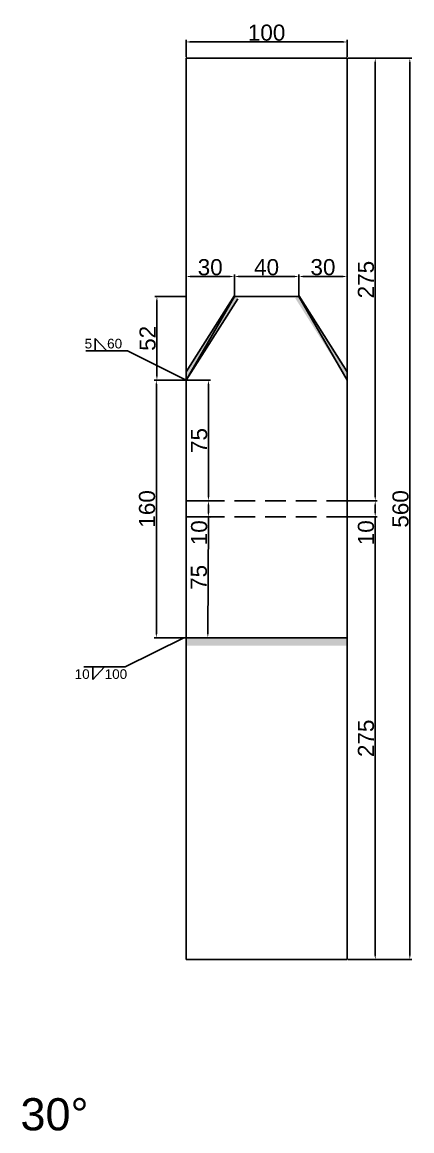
# Model space of a CAD drawing. Header units: millimetres. Extents: x 277 to 35015, y -7843 to 25622.
# Drawn here: x 5413 to 5655, y -7032 to -6344 of the extents above; entities that cross this region are included whole.
import ezdxf

# ---------------------------------------------------------------- set-up
doc = ezdxf.new("R2010")
doc.units = ezdxf.units.MM
doc.linetypes.add('DASHED', pattern=[19.05, 12.7, -6.35])
doc.layers.add('尺寸标注', color=6, linetype='Continuous')
doc.layers.add('焊缝', color=250, linetype='Continuous')
doc.styles.get("Standard").update_dxf_attribs({"font": 'arial.ttf'})
doc.dimstyles.new('ISO-25-JHF', dxfattribs={"dimtxt": 10, "dimasz": 2.5, "dimexe": 1.25, "dimexo": 0.625, "dimtad": 1, "dimtxsty": 'Standard', "dimcen": 2.5, "dimadec": 0, "dimazin": 0, "dimtfac": 1, "dimtmove": 0, "dimatfit": 3, "dimfxl": 1, "dimarcsym": 0})

# ---------------------------------------------------------------- blocks, each defined once
blk = doc.blocks.new('*D1099')
at = {"layer": 'Defpoints', "color": 0, "transparency": 16777216}
for p in [(5614.33, -6355.84), (5514.33, -6365.98), (5614.33, -6365.98)]:
    blk.add_point(p, dxfattribs=at)
at = {"layer": '尺寸标注', "color": 0, "lineweight": -2, "transparency": 16777216}
for p, q in [((5514.33, -6365.35), (5514.33, -6354.59)), ((5516.83, -6355.84), (5611.83, -6355.84)), ((5614.33, -6365.35), (5614.33, -6354.59))]:
    blk.add_line(p, q, dxfattribs=at)
at = {"layer": '尺寸标注', "color": 0, "transparency": 16777216}
for points in [[(5516.83, -6355.42), (5516.83, -6356.26), (5514.33, -6355.84)], [(5611.83, -6355.42), (5611.83, -6356.26), (5614.33, -6355.84)]]:
    blk.add_solid(points, dxfattribs=at)
at = {"layer": '尺寸标注', "color": 0, "transparency": 16777216, "insert": (5564.33, -6350.11), "char_height": 10, "attachment_point": 5}
blk.add_mtext('100', dxfattribs=at)
blk = doc.blocks.new('*D1100')
at = {"layer": 'Defpoints', "color": 0, "transparency": 16777216}
for p in [(5614.33, -6365.98), (5614.33, -6640.98), (5631.8, -6640.98)]:
    blk.add_point(p, dxfattribs=at)
at = {"layer": '尺寸标注', "color": 0, "lineweight": -2, "transparency": 16777216}
for p, q in [((5614.95, -6365.98), (5633.05, -6365.98)), ((5631.8, -6368.48), (5631.8, -6638.48)), ((5614.95, -6640.98), (5633.05, -6640.98))]:
    blk.add_line(p, q, dxfattribs=at)
at = {"layer": '尺寸标注', "color": 0, "transparency": 16777216}
for points in [[(5631.39, -6368.48), (5632.22, -6368.48), (5631.8, -6365.98)], [(5631.39, -6638.48), (5632.22, -6638.48), (5631.8, -6640.98)]]:
    blk.add_solid(points, dxfattribs=at)
at = {"layer": '尺寸标注', "color": 0, "transparency": 16777216, "insert": (5626.07, -6503.48), "char_height": 10, "attachment_point": 5, "rotation": 90}
blk.add_mtext('275', dxfattribs=at)
blk = doc.blocks.new('*D1101')
at = {"layer": 'Defpoints', "color": 0, "transparency": 16777216}
for p in [(5495.89, -6565.98), (5514.33, -6565.98), (5514.33, -6725.98)]:
    blk.add_point(p, dxfattribs=at)
at = {"layer": '尺寸标注', "color": 0, "lineweight": -2, "transparency": 16777216}
for p, q in [((5513.7, -6565.98), (5494.64, -6565.98)), ((5495.89, -6723.48), (5495.89, -6568.48)), ((5513.7, -6725.98), (5494.64, -6725.98))]:
    blk.add_line(p, q, dxfattribs=at)
at = {"layer": '尺寸标注', "color": 0, "transparency": 16777216}
for points in [[(5495.47, -6568.48), (5496.3, -6568.48), (5495.89, -6565.98)], [(5495.47, -6723.48), (5496.3, -6723.48), (5495.89, -6725.98)]]:
    blk.add_solid(points, dxfattribs=at)
at = {"layer": '尺寸标注', "color": 0, "transparency": 16777216, "insert": (5490.15, -6645.98), "char_height": 10, "attachment_point": 5, "rotation": 90}
blk.add_mtext('160', dxfattribs=at)
blk = doc.blocks.new('*D1104')
at = {"layer": 'Defpoints', "color": 0, "transparency": 16777216}
for p in [(5614.33, -6640.98), (5614.33, -6650.98), (5631.8, -6650.98)]:
    blk.add_point(p, dxfattribs=at)
at = {"layer": '尺寸标注', "color": 0, "lineweight": -2, "transparency": 16777216}
for p, q in [((5614.95, -6640.98), (5633.05, -6640.98)), ((5631.8, -6643.48), (5631.8, -6648.48)), ((5614.95, -6650.98), (5633.05, -6650.98)), ((5631.8, -6650.98), (5631.8, -6668.08))]:
    blk.add_line(p, q, dxfattribs=at)
at = {"layer": '尺寸标注', "color": 0, "transparency": 16777216}
for points in [[(5631.39, -6643.48), (5632.22, -6643.48), (5631.8, -6640.98)], [(5631.39, -6648.48), (5632.22, -6648.48), (5631.8, -6650.98)]]:
    blk.add_solid(points, dxfattribs=at)
at = {"layer": '尺寸标注', "color": 0, "transparency": 16777216, "insert": (5626.07, -6660.78), "char_height": 10, "attachment_point": 5, "rotation": 90}
blk.add_mtext('10', dxfattribs=at)
blk = doc.blocks.new('*D1105')
at = {"layer": 'Defpoints', "color": 0, "transparency": 16777216}
for p in [(5614.33, -6650.98), (5614.33, -6925.98), (5631.8, -6925.98)]:
    blk.add_point(p, dxfattribs=at)
at = {"layer": '尺寸标注', "color": 0, "lineweight": -2, "transparency": 16777216}
for p, q in [((5614.95, -6650.98), (5633.05, -6650.98)), ((5631.8, -6653.48), (5631.8, -6923.48)), ((5614.95, -6925.98), (5633.05, -6925.98))]:
    blk.add_line(p, q, dxfattribs=at)
at = {"layer": '尺寸标注', "color": 0, "transparency": 16777216}
for points in [[(5631.39, -6653.48), (5632.22, -6653.48), (5631.8, -6650.98)], [(5631.39, -6923.48), (5632.22, -6923.48), (5631.8, -6925.98)]]:
    blk.add_solid(points, dxfattribs=at)
at = {"layer": '尺寸标注', "color": 0, "transparency": 16777216, "insert": (5626.07, -6788.48), "char_height": 10, "attachment_point": 5, "rotation": 90}
blk.add_mtext('275', dxfattribs=at)
blk = doc.blocks.new('*D1094')
at = {"layer": 'Defpoints', "color": 0, "transparency": 16777216}
for p in [(5614.33, -6365.98), (5614.33, -6925.98), (5653.26, -6925.98)]:
    blk.add_point(p, dxfattribs=at)
at = {"layer": '尺寸标注', "color": 0, "lineweight": -2, "transparency": 16777216}
for p, q in [((5614.95, -6365.98), (5654.51, -6365.98)), ((5653.26, -6368.48), (5653.26, -6923.48)), ((5614.95, -6925.98), (5654.51, -6925.98))]:
    blk.add_line(p, q, dxfattribs=at)
at = {"layer": '尺寸标注', "color": 0, "transparency": 16777216}
for points in [[(5652.84, -6368.48), (5653.67, -6368.48), (5653.26, -6365.98)], [(5652.84, -6923.48), (5653.67, -6923.48), (5653.26, -6925.98)]]:
    blk.add_solid(points, dxfattribs=at)
at = {"layer": '尺寸标注', "color": 0, "transparency": 16777216, "insert": (5647.53, -6645.98), "char_height": 10, "attachment_point": 5, "rotation": 90}
blk.add_mtext('560', dxfattribs=at)
blk = doc.blocks.new('*D1113')
at = {"layer": 'Defpoints', "color": 0, "transparency": 16777216}
for p in [(5514.33, -6565.98), (5514.33, -6640.98), (5528.22, -6640.98)]:
    blk.add_point(p, dxfattribs=at)
at = {"layer": '尺寸标注', "color": 0, "lineweight": -2, "transparency": 16777216}
for p, q in [((5514.95, -6565.98), (5529.47, -6565.98)), ((5528.22, -6568.48), (5528.22, -6638.48)), ((5514.95, -6640.98), (5529.47, -6640.98))]:
    blk.add_line(p, q, dxfattribs=at)
at = {"layer": '尺寸标注', "color": 0, "transparency": 16777216}
for points in [[(5527.8, -6568.48), (5528.63, -6568.48), (5528.22, -6565.98)], [(5527.8, -6638.48), (5528.63, -6638.48), (5528.22, -6640.98)]]:
    blk.add_solid(points, dxfattribs=at)
at = {"layer": '尺寸标注', "color": 0, "transparency": 16777216, "insert": (5522.51, -6603.48), "char_height": 10, "attachment_point": 5, "rotation": 90}
blk.add_mtext('75', dxfattribs=at)
blk = doc.blocks.new('*D1114')
at = {"layer": 'Defpoints', "color": 0, "transparency": 16777216}
for p in [(5514.33, -6640.98), (5514.33, -6650.98), (5528.22, -6650.98)]:
    blk.add_point(p, dxfattribs=at)
at = {"layer": '尺寸标注', "color": 0, "lineweight": -2, "transparency": 16777216}
for p, q in [((5514.95, -6640.98), (5529.47, -6640.98)), ((5528.22, -6643.48), (5528.22, -6648.48)), ((5514.95, -6650.98), (5529.47, -6650.98)), ((5528.22, -6650.98), (5528.22, -6668.08))]:
    blk.add_line(p, q, dxfattribs=at)
at = {"layer": '尺寸标注', "color": 0, "transparency": 16777216}
for points in [[(5527.8, -6643.48), (5528.63, -6643.48), (5528.22, -6640.98)], [(5527.8, -6648.48), (5528.63, -6648.48), (5528.22, -6650.98)]]:
    blk.add_solid(points, dxfattribs=at)
at = {"layer": '尺寸标注', "color": 0, "transparency": 16777216, "insert": (5522.49, -6660.78), "char_height": 10, "attachment_point": 5, "rotation": 90}
blk.add_mtext('10', dxfattribs=at)
blk = doc.blocks.new('*D1098')
at = {"layer": 'Defpoints', "color": 0, "transparency": 16777216}
for p in [(5514.33, -6650.98), (5513.96, -6725.98), (5527.85, -6726.04)]:
    blk.add_point(p, dxfattribs=at)
at = {"layer": '尺寸标注', "color": 0, "lineweight": -2, "transparency": 16777216}
for p, q in [((5514.95, -6650.98), (5529.47, -6651.05)), ((5528.2, -6653.54), (5527.86, -6723.54)), ((5514.59, -6725.98), (5529.1, -6726.05))]:
    blk.add_line(p, q, dxfattribs=at)
at = {"layer": '尺寸标注', "color": 0, "transparency": 16777216}
for points in [[(5527.79, -6653.54), (5528.62, -6653.55), (5528.22, -6651.04)], [(5527.45, -6723.54), (5528.28, -6723.55), (5527.85, -6726.04)]]:
    blk.add_solid(points, dxfattribs=at)
at = {"layer": '尺寸标注', "color": 0, "transparency": 16777216, "insert": (5522.32, -6688.52), "char_height": 10, "attachment_point": 5, "rotation": 89.72111}
blk.add_mtext('75', dxfattribs=at)
blk = doc.blocks.new('*D1116')
at = {"layer": 'Defpoints', "color": 0, "transparency": 16777216}
for p in [(5496.24, -6513.98), (5514.33, -6513.98), (5514.33, -6565.98)]:
    blk.add_point(p, dxfattribs=at)
at = {"layer": '尺寸标注', "color": 0, "lineweight": -2, "transparency": 16777216}
for p, q in [((5513.7, -6513.98), (5494.99, -6513.98)), ((5496.24, -6563.48), (5496.24, -6516.48)), ((5513.7, -6565.98), (5494.99, -6565.98))]:
    blk.add_line(p, q, dxfattribs=at)
at = {"layer": '尺寸标注', "color": 0, "transparency": 16777216}
for points in [[(5495.82, -6516.48), (5496.65, -6516.48), (5496.24, -6513.98)], [(5495.82, -6563.48), (5496.65, -6563.48), (5496.24, -6565.98)]]:
    blk.add_solid(points, dxfattribs=at)
at = {"layer": '尺寸标注', "color": 0, "transparency": 16777216, "insert": (5490.51, -6539.98), "char_height": 10, "attachment_point": 5, "rotation": 90}
blk.add_mtext('52', dxfattribs=at)
blk = doc.blocks.new('*D1118')
at = {"layer": 'Defpoints', "color": 0, "transparency": 16777216}
for p in [(5544.33, -6501.57), (5514.33, -6513.98), (5544.33, -6513.98)]:
    blk.add_point(p, dxfattribs=at)
at = {"layer": '尺寸标注', "color": 0, "lineweight": -2, "transparency": 16777216}
for p, q in [((5514.33, -6513.35), (5514.33, -6500.32)), ((5516.83, -6501.57), (5541.83, -6501.57)), ((5544.33, -6513.35), (5544.33, -6500.32))]:
    blk.add_line(p, q, dxfattribs=at)
at = {"layer": '尺寸标注', "color": 0, "transparency": 16777216}
for points in [[(5516.83, -6501.15), (5516.83, -6501.99), (5514.33, -6501.57)], [(5541.83, -6501.15), (5541.83, -6501.99), (5544.33, -6501.57)]]:
    blk.add_solid(points, dxfattribs=at)
at = {"layer": '尺寸标注', "color": 0, "transparency": 16777216, "insert": (5529.33, -6495.84), "char_height": 10, "attachment_point": 5}
blk.add_mtext('30', dxfattribs=at)
blk = doc.blocks.new('*D1119')
at = {"layer": 'Defpoints', "color": 0, "transparency": 16777216}
for p in [(5584.33, -6501.54), (5544.33, -6513.98), (5584.33, -6513.98)]:
    blk.add_point(p, dxfattribs=at)
at = {"layer": '尺寸标注', "color": 0, "lineweight": -2, "transparency": 16777216}
for p, q in [((5544.33, -6513.35), (5544.33, -6500.29)), ((5546.83, -6501.54), (5581.83, -6501.54)), ((5584.33, -6513.35), (5584.33, -6500.29))]:
    blk.add_line(p, q, dxfattribs=at)
at = {"layer": '尺寸标注', "color": 0, "transparency": 16777216}
for points in [[(5546.83, -6501.12), (5546.83, -6501.95), (5544.33, -6501.54)], [(5581.83, -6501.12), (5581.83, -6501.95), (5584.33, -6501.54)]]:
    blk.add_solid(points, dxfattribs=at)
at = {"layer": '尺寸标注', "color": 0, "transparency": 16777216, "insert": (5564.33, -6495.81), "char_height": 10, "attachment_point": 5}
blk.add_mtext('40', dxfattribs=at)
blk = doc.blocks.new('*D1117')
at = {"layer": 'Defpoints', "color": 0, "transparency": 16777216}
for p in [(5614.33, -6501.54), (5584.33, -6513.98), (5614.33, -6513.98)]:
    blk.add_point(p, dxfattribs=at)
at = {"layer": '尺寸标注', "color": 0, "lineweight": -2, "transparency": 16777216}
for p, q in [((5584.33, -6513.35), (5584.33, -6500.29)), ((5586.83, -6501.54), (5611.83, -6501.54)), ((5614.33, -6513.35), (5614.33, -6500.29))]:
    blk.add_line(p, q, dxfattribs=at)
at = {"layer": '尺寸标注', "color": 0, "transparency": 16777216}
for points in [[(5586.83, -6501.12), (5586.83, -6501.95), (5584.33, -6501.54)], [(5611.83, -6501.12), (5611.83, -6501.95), (5614.33, -6501.54)]]:
    blk.add_solid(points, dxfattribs=at)
at = {"layer": '尺寸标注', "color": 0, "transparency": 16777216, "insert": (5599.33, -6495.8), "char_height": 10, "attachment_point": 5}
blk.add_mtext('30', dxfattribs=at)

msp = doc.modelspace()

# ---------------------------------------------------------------- hatches: boundary and pattern name
at = {"layer": '焊缝'}
h = msp.add_hatch(color=250, dxfattribs=at)
h.dxf.hatch_style = 1
h.paths.add_polyline_path([(5514.326, -6560.874), (5514.326, -6565.976), (5546.443, -6515.475), (5544.326, -6513.351)])
h = msp.add_hatch(color=250, dxfattribs=at)
h.dxf.hatch_style = 1
h.paths.add_polyline_path([(5614.326, -6560.874), (5614.326, -6565.976), (5582.169, -6515.106), (5584.326, -6513.351)])
h = msp.add_hatch(color=250, dxfattribs=at)
h.dxf.hatch_style = 1
h.paths.add_polyline_path([(5514.326, -6730.976), (5514.326, -6725.976), (5614.326, -6725.976), (5614.321, -6730.976)])

# ---------------------------------------------------------------- linework, layer by layer
for p, q in [((5514.326, -6365.976), (5614.326, -6365.976)), ((5514.326, -6640.976), (5514.326, -6365.976)), ((5614.326, -6365.976), (5614.326, -6640.976)), ((5544.326, -6513.976), (5514.326, -6565.976)), ((5544.326, -6513.976), (5584.326, -6513.976)), ((5584.326, -6513.976), (5614.326, -6565.976)), ((5514.326, -6565.976), (5514.326, -6725.976)), ((5614.326, -6725.976), (5614.326, -6565.976)), ((5514.326, -6925.976), (5514.326, -6650.976)), ((5614.326, -6650.976), (5614.326, -6925.976)), ((5514.326, -6725.976), (5614.326, -6725.976)), ((5614.326, -6925.976), (5514.326, -6925.976))]:
    msp.add_line(p, q)
at = {"linetype": 'DASHED'}
for p, q in [((5614.326, -6640.976), (5514.326, -6640.976)), ((5614.326, -6650.976), (5514.326, -6650.976))]:
    msp.add_line(p, q, dxfattribs=at)
at = {"layer": '尺寸标注'}
for p, q in [((5457.821, -6547.786), (5457.821, -6540.022)), ((5457.821, -6540.022), (5465.053, -6547.786)), ((5477.934, -6547.786), (5452.171, -6547.786)), ((5477.934, -6547.786), (5514.326, -6565.976)), ((5476.621, -6744.166), (5513.012, -6725.976)), ((5476.621, -6744.166), (5450.858, -6744.166)), ((5456.508, -6744.166), (5456.508, -6751.931)), ((5456.508, -6751.931), (5463.739, -6744.166))]:
    msp.add_line(p, q, dxfattribs=at)
at = {"layer": '焊缝'}
for p, q in [((5544.326, -6513.351), (5514.321, -6560.874)), ((5514.326, -6565.976), (5546.443, -6515.475)), ((5584.326, -6513.351), (5614.331, -6560.874)), ((5514.326, -6725.976), (5614.326, -6725.976))]:
    msp.add_line(p, q, dxfattribs=at)

# ---------------------------------------------------------------- texts
at = {"insert": (5411.534, -7012.082), "char_height": 20, "attachment_point": 1}
msp.add_mtext_dynamic_manual_height_columns('30° ', width=70.10425, gutter_width=12.5, heights=[0], dxfattribs=at)
at = {"layer": '尺寸标注', "char_height": 6}
for s, insert, attachment_point in [('5    60', (5451.351, -6540.269), 1), ('\\pt0;10    100', (5445.166, -6751.683), 7)]:
    msp.add_mtext_dynamic_manual_height_columns(s, width=68.30832, gutter_width=12.5, heights=[0], dxfattribs=dict(at, insert=insert, attachment_point=attachment_point))

# ---------------------------------------------------------------- dimensions: what is measured, and where the dimension line sits
at = {"layer": '尺寸标注'}
for p1, p2, distance, picture, middle in [((5514.326, -6365.976), (5614.326, -6365.976), 10.138, '*D1099', (5564.326, -6350.108)), ((5614.326, -6365.976), (5614.326, -6640.976), 17.478, '*D1100', (5626.073, -6503.476)), ((5614.326, -6365.976), (5614.326, -6925.976), 38.931, '*D1094', (5647.526, -6645.976)), ((5514.326, -6513.976), (5544.326, -6513.976), 12.406, '*D1118', (5529.326, -6495.836)), ((5544.326, -6513.976), (5584.326, -6513.976), 12.44, '*D1119', (5564.326, -6495.806)), ((5584.326, -6513.976), (5614.326, -6513.976), 12.44, '*D1117', (5599.326, -6495.803)), ((5514.326, -6565.976), (5514.326, -6513.976), 18.088, '*D1116', (5490.507, -6539.976)), ((5514.326, -6725.976), (5514.326, -6565.976), 18.44, '*D1101', (5490.155, -6645.976)), ((5514.326, -6565.976), (5514.326, -6640.976), 13.891, '*D1113', (5522.506, -6603.476)), ((5514.326, -6640.976), (5514.326, -6650.976), 13.891, '*D1114', (5522.486, -6660.776)), ((5614.326, -6640.976), (5614.326, -6650.976), 17.478, '*D1104', (5626.073, -6660.776)), ((5514.326, -6650.976), (5513.961, -6725.976), 13.891, '*D1098', (5522.323, -6688.516)), ((5614.326, -6650.976), (5614.326, -6925.976), 17.478, '*D1105', (5626.073, -6788.476))]:
    dim = msp.add_aligned_dim(p1=p1, p2=p2, distance=distance, dimstyle='ISO-25-JHF', dxfattribs=at)
    dim.commit()
    dim.dimension.update_dxf_attribs({"geometry": picture, "text_midpoint": middle})

doc.saveas('drawing.dxf')
